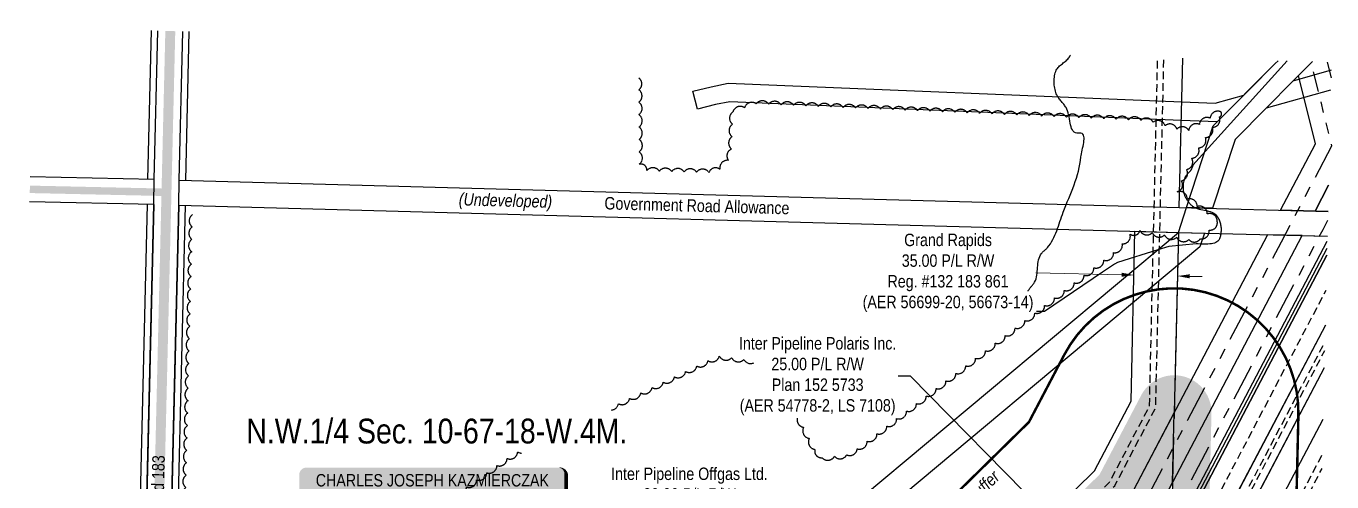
# Model space of a CAD drawing. Extents: x 391755 to 393729, y 6071881 to 6073877.
# Drawn here: x 392189 to 393240, y 6072614 to 6072981 of the extents above; entities that cross this region are included whole.
import ezdxf
from ezdxf.enums import TextEntityAlignment as Align

# ---------------------------------------------------------------- set-up
doc = ezdxf.new("R2010")
doc.units = 0
doc.header["$LTSCALE"] = 5
doc.header["$PDSIZE"] = 0.5
for name, pattern in [('0', [1, 1, 0]), ('foc-DRILLPATH', [14.75, 6, -1.75, 1.75, -1.75, 1.75, -1.75]), ('foc-QUARTERLINE', [33, 25, -3, 2, -3]), ('foc-TIELINE', [1.875, 1.25, -0.625]), ('UG_PIPE', [1.875, 1.25, -0.625])]:
    doc.linetypes.add(name, pattern=pattern)
doc.layers.get('Defpoints').update_dxf_attribs({"color": 9})
for name, color, linetype in [('AS-CABLE', 224, 'foc-CABLE'), ('AS-OWNER', 7, 'Continuous'), ('AS-PIPE-UG', 44, 'UG_PIPE'), ('AS-POWER', 104, 'foc-POWER'), ('AS-ROADS', 254, 'Continuous'), ('AS-TELUS', 224, 'foc-TEL'), ('C-RW', 13, 'Continuous'), ('C-SYMBOL', 7, 'Continuous'), ('F-RW', 190, 'Continuous'), ('L-QSEC', 8, 'foc-QUARTERLINE'), ('L-ROAD-T', 7, 'Continuous'), ('L-SEC', 7, 'Continuous'), ('L-TITLEDB', 4, 'Continuous'), ('P-BUFFER-H 30m', 51, 'Continuous'), ('P-BUFFER-YELLOW', 50, 'foc-TIELINE'), ('P-BUFFER-YELLOW-T', 50, 'Continuous'), ('P-PDRILLPATH', 12, 'foc-DRILLPATH'), ('P-PROPOSED', 10, 'Continuous'), ('P-PROPOSED-T', 10, 'Continuous'), ('T-BUSH', 110, '0'), ('WETLAND', 143, 'Continuous')]:
    doc.layers.add(name, color=color, linetype=linetype)
doc.layers.add('F-RW-T', color=190, linetype='Continuous', lineweight=9)
doc.layers.add('T-TEXT', color=48, linetype='Continuous', lineweight=18)
doc.layers.add('P-REPAIR-BROWN-H', color=7, linetype='Continuous', true_color=0xe7d5cf)
doc.styles.add('175L', font='ARIALN.TTF', dxfattribs={"height": 20})
doc.styles.add('80', font='ARIALN.TTF', dxfattribs={"height": 10})
doc.styles.add('80CG', font='ARIALN.TTF', dxfattribs={"height": 10})
doc.styles.add('80L', font='ARIALN.TTF', dxfattribs={"height": 10})
doc.styles.add('80LS', font='ARIALNI.TTF', dxfattribs={"height": 10})
doc.styles.add('foc-LtypeFont', font='ARIALN.TTF', dxfattribs={"height": 7.35})
doc.linetypes.add('foc-CABLE', pattern='A,2,-1,["C",foc-LtypeFont,S=0.2,R=0,X=-0.625,Y=-0.75],-1.24,8', length=12.24)
doc.linetypes.add('foc-POWER', pattern='A,6,-1,["P",foc-LtypeFont,S=0.2,R=0,X=-0.625,Y=-0.75],-1.24,4', length=12.24)
doc.linetypes.add('foc-POWER-NOLINE', pattern='A,0,-4,["P",foc-LtypeFont,S=0.2,R=0,X=-0.625,Y=-0.75],-8.24', length=12.24)
doc.linetypes.add('foc-TEL', pattern='A,2,-1,["T",foc-LtypeFont,S=0.2,R=0,X=-0.425,Y=-0.75],-1.24,8', length=12.24)
doc.linetypes.add('foc-TEL-NOLINE', pattern='A,0,-2,["T",foc-LtypeFont,S=0.2,R=0,X=-0.425,Y=-0.75],-10.24', length=12.24)
doc.dimstyles.new('Compass 5 000', dxfattribs={"dimscale": 5, "dimtxt": 9, "dimasz": 2, "dimexe": 0.2, "dimexo": 0.0625, "dimgap": 0.5, "dimtad": 0, "dimtih": 1, "dimtoh": 1, "dimzin": 0, "dimdsep": 46, "dimtxsty": '80CG', "dimcen": 0.1, "dimse1": 1, "dimse2": 1, "dimclrd": 256, "dimclrt": 256, "dimaunit": 1, "dimadec": 4, "dimazin": 0, "dimtfac": 0.06, "dimtofl": 0, "dimtmove": 0, "dimatfit": 1, "dimfxl": 0.2, "dimtolj": 1, "dimtzin": 0, "dimlwd": -1, "dimarcsym": 0})

# ---------------------------------------------------------------- blocks, each defined once
blk = doc.blocks.new('*D446')
at = {"layer": 'Defpoints', "color": 0, "transparency": 16777216}
for p in [(392959.7, 6072450.7), (392948.7, 6072439.9), (392977.2, 6072432.9)]:
    blk.add_point(p, dxfattribs=at)
at = {"layer": 'P-PROPOSED-T', "color": 240, "transparency": 16777216}
for p, q in [((392797.4, 6072593.8), (392787.4, 6072593.8)), ((392941.7, 6072447.1), (392797.4, 6072593.8)), ((392973.2, 6072415), (392980.3, 6072407.8))]:
    blk.add_line(p, q, dxfattribs=at)
for points in [[(392942.9, 6072448.2), (392940.5, 6072445.9), (392948.7, 6072439.9)], [(392974.4, 6072416.1), (392972.1, 6072413.8), (392966.2, 6072422.1)]]:
    blk.add_solid(points, dxfattribs=at)
at = {"layer": 'P-PROPOSED-T', "transparency": 16777216, "insert": (392722.9, 6072593.8), "char_height": 10, "attachment_point": 5, "style": '80CG'}
blk.add_mtext('\\A1;Inter Pipeline Offgas Ltd.\\P20.00 P/L R/W\\PPlan 132 3739\\P(AER 52321-3, LS 8002)', dxfattribs=at)
blk = doc.blocks.new('*D457')
at = {"layer": 'Defpoints', "color": 0, "transparency": 16777216}
for p in [(393080.8, 6072782.1), (393080.8, 6072780.4), (393115.8, 6072781.3)]:
    blk.add_point(p, dxfattribs=at)
at = {"layer": 'F-RW-T', "transparency": 16777216}
for p, q in [((393070.8, 6072780.6), (393001.7, 6072782.2)), ((393125.8, 6072779.3), (393135.8, 6072779.1))]:
    blk.add_line(p, q, dxfattribs=at)
for points in [[(393070.8, 6072782.3), (393070.8, 6072779), (393080.8, 6072780.4)], [(393125.8, 6072781), (393125.7, 6072777.7), (393115.8, 6072779.6)]]:
    blk.add_solid(points, dxfattribs=at)
at = {"layer": 'F-RW-T', "transparency": 16777216, "insert": (392931.1, 6072782.2), "char_height": 10, "attachment_point": 5, "style": '80CG'}
blk.add_mtext('\\A1;Grand Rapids\\P35.00 P/L R/W\\PReg. #132 183 861\\P(AER 56699-20, 56673-14)', dxfattribs=at)
blk = doc.blocks.new('*D458')
at = {"layer": 'Defpoints', "color": 0, "transparency": 16777216}
for p in [(393036.4, 6072561.2), (393013.1, 6072538.3), (393030.6, 6072520.5)]:
    blk.add_point(p, dxfattribs=at)
at = {"layer": 'P-PROPOSED-T', "color": 240, "transparency": 16777216}
for p, q in [((392900.9, 6072698.9), (392890.9, 6072698.9)), ((393029.3, 6072568.3), (392900.9, 6072698.9)), ((393060.9, 6072536.2), (393067.9, 6072529.1))]:
    blk.add_line(p, q, dxfattribs=at)
for points in [[(393030.5, 6072569.5), (393028.2, 6072567.1), (393036.4, 6072561.2)], [(393062.1, 6072537.4), (393059.7, 6072535), (393053.9, 6072543.3)]]:
    blk.add_solid(points, dxfattribs=at)
at = {"layer": 'P-PROPOSED-T', "transparency": 16777216, "insert": (392826.1, 6072698.9), "char_height": 10, "attachment_point": 5, "style": '80CG'}
blk.add_mtext('\\A1;Inter Pipeline Polaris Inc.\\P25.00 P/L R/W\\PPlan 152 5733\\P(AER 54778-2, LS 7108)', dxfattribs=at)
blk = doc.blocks.new('*U462')
h = blk.add_hatch(color=59)
edge = h.paths.add_edge_path()
edge.add_line((-101.5, -37), (101.5, -37))
edge.add_arc((101.5, -31), 6, 270, 360)
edge.add_line((107.5, -31), (107.5, 29.5))
edge.add_arc((101.5, 29.5), 6, 0, 90)
edge.add_line((101.5, 35.5), (-101.5, 35.5))
edge.add_arc((-101.5, 29.5), 6, 90, 180)
edge.add_line((-107.5, 29.5), (-107.5, -31))
edge.add_arc((-101.5, -31), 6, 180, 270)
at = {"color": 1, "flags": 128}
blk.add_lwpolyline([(-101.5, -37, 3, 3, 0), (101.5, -37, 3, 3, 0.414214), (107.5, -31, 3, 3, 0), (107.5, 29.5, 3, 0, 0.414214), (101.5, 35.5, 0, 0, 0), (-101.5, 35.5, 0, 0, 0.414214), (-107.5, 29.5, 0, 0, 0), (-107.5, -31, 0, 3, 0.414214)], format="xyseb", close=True, dxfattribs=at)
blk.add_lwpolyline([(-45.2, -18.4, 0, 7.5, 0), (0, 0, 0, 0, 0)], format="xyseb", dxfattribs=at)
at = {"color": 1, "style": '80'}
blk.add_attdef('ENTER_TEXT_001', (-36, -5), '', height=10, dxfattribs=at)

msp = doc.modelspace()

# ---------------------------------------------------------------- hatches: boundary and pattern name
at = {"layer": 'P-BUFFER-H 30m'}
h = msp.add_hatch(color=256, dxfattribs=at)
h.dxf.hatch_style = 1
h.paths.add_polyline_path([(392910.337, 6072325.069), (392939.42, 6072295.644), (392803.043, 6072035.9, 0.55704554), (392828.964, 6071991.961), (392851.303, 6071991.484, 0.28448395), (392878.505, 6072007.531), (392880.164, 6072010.692, 0.31607378), (392907.954, 6071990.275), (392941.463, 6071989.561), (392980.556, 6071988.726, 0.28448389), (393007.757, 6072004.774), (393130.024, 6072237.642, 0.1155471), (393133.454, 6072250.888), (393135.293, 6072329.681), (393136.869, 6072397.218, 0.79284216), (393080.316, 6072411.864), (393029.12, 6072314.357, 0.11415153), (393022.027, 6072325.869), (392967.381, 6072381.159), (393131.792, 6072542.82, 0.19504254), (393140.75, 6072563.512), (393141.899, 6072612.705), (393143.212, 6072668.986, 0.79284237), (393086.659, 6072683.632), (393053.096, 6072619.708), (392851.085, 6072421.077, 0.09502928), (392844.663, 6072411.777), (392819.747, 6072355.202), (392509.084, 6072049.736, 0.66352394), (392529.478, 6071998.351), (392564.378, 6071997.606, 0.20226703), (392586.051, 6072006.208)])
h.paths.add_polyline_path([(392565.018, 6072027.599), (392530.118, 6072028.344), (392844.883, 6072337.844), (392872.119, 6072399.685), (393077.476, 6072601.607), (393113.22, 6072669.686), (393111.907, 6072613.405), (393110.759, 6072564.212), (392924.9, 6072381.462), (393000.69, 6072304.78), (392851.943, 6072021.477), (392829.604, 6072021.954), (392976.182, 6072301.126), (392910.639, 6072367.44)], flags=16)
h.paths.add_polyline_path([(393106.877, 6072397.918), (393105.301, 6072330.381), (393103.462, 6072251.587), (392981.196, 6072018.72), (392942.103, 6072019.554), (392908.594, 6072020.269)], flags=16)
at = {"layer": 'P-REPAIR-BROWN-H'}
h = msp.add_hatch(color=256, dxfattribs=at)
h.dxf.hatch_style = 1
h.paths.add_polyline_path([(392530.118, 6072028.344), (392565.018, 6072027.599), (392910.639, 6072367.44), (392893.066, 6072385.221), (393097.792, 6072586.523), (393111.907, 6072613.405), (393113.22, 6072669.686), (393077.476, 6072601.607), (392872.119, 6072399.685), (392844.883, 6072337.844)])

# ---------------------------------------------------------------- linework, layer by layer
at = {"layer": 'AS-CABLE', "flags": 128}
msp.add_lwpolyline([(392792.432, 6071902.754), (393104.411, 6072496.949), (393071.832, 6072529.443), (393116.077, 6072572.947), (393236.347, 6072802.013)], dxfattribs=at)
at = {"layer": 'AS-PIPE-UG', "flags": 128}
for points in [[(392382.773, 6071911.513), (392828.126, 6072349.416), (392855.361, 6072411.257), (393061.222, 6072613.675), (393093.335, 6072674.836), (393099.888, 6072955.623)], [(392389.753, 6071911.364), (392832.315, 6072346.523), (392859.551, 6072408.364), (393065.286, 6072610.658), (393098.306, 6072673.549), (393104.887, 6072955.489)], [(392459.55, 6071909.871), (393132.073, 6072571.145), (393235.56, 6072768.247)], [(392486.275, 6071909.3), (393146.405, 6072558.388), (393234.583, 6072726.332)], [(392803.735, 6071902.513), (393135.987, 6072535.319), (393149.061, 6072556.993), (393234.426, 6072719.579)], [(392826.474, 6071902.026), (392883.546, 6072010.724), (393164.132, 6072545.126), (393207.057, 6072587.333), (393232.472, 6072635.736)], [(392832.058, 6071901.907), (392887.973, 6072008.4), (393168.195, 6072542.109), (393211.12, 6072584.316), (393232.21, 6072624.481)]]:
    msp.add_lwpolyline(points, dxfattribs=at)
at = {"layer": 'AS-POWER', "linetype": 'foc-POWER-NOLINE', "flags": 128}
msp.add_lwpolyline([(392289.243, 6071899.788), (392292.458, 6072033.419), (392311.614, 6072836.627), (392312.069, 6072856.742), (392314.93, 6072976.637)], dxfattribs=at)
at = {"layer": 'AS-ROADS', "flags": 128}
for points, const_width in [([(392279.512, 6071913.721), (392301.558, 6072836.94), (392302.013, 6072857.055), (392304.874, 6072976.907)], 8), ([(392191.771, 6072849.437), (392301.786, 6072847.01)], 6)]:
    msp.add_lwpolyline(points, dxfattribs=dict(at, const_width=const_width))
at = {"layer": 'AS-TELUS', "linetype": 'foc-TEL-NOLINE', "flags": 128}
for points in [[(392268.944, 6071892.605), (392272.344, 6072033.899), (392291.501, 6072837.174), (392291.956, 6072857.289), (392294.817, 6072977.176)], [(392502.502, 6072300.999), (392812.205, 6072560.126), (393116.606, 6072814.751), (393123.146, 6072834.706), (393144.643, 6072900.454), (393194.555, 6072950.733)]]:
    msp.add_lwpolyline(points, dxfattribs=at)
at = {"layer": 'C-RW'}
for points in [[(393236.359, 6072951.969), (393239.542, 6072939.11)], [(393237.527, 6072852.662), (393226.667, 6072831.977), (393198.816, 6072832.711), (393226.888, 6072886.177), (393213.304, 6072941.062)], [(393237.039, 6072831.704), (393226.667, 6072831.977), (393237.527, 6072852.662)], [(392445.59, 6071910.17), (392910.639, 6072367.44), (392893.066, 6072385.221), (393097.792, 6072586.523), (393216.243, 6072812.125), (393188.392, 6072812.859), (393077.476, 6072601.607), (392872.119, 6072399.685), (392844.883, 6072337.844), (392410.692, 6071910.916)], [(392767.301, 6071903.292), (392976.182, 6072301.126), (392893.066, 6072385.221), (393097.792, 6072586.523), (393216.243, 6072812.125), (393236.57, 6072811.589)], [(393236.216, 6072796.385), (393118.109, 6072571.439), (392924.9, 6072381.462), (393000.69, 6072304.78), (392789.639, 6071902.814)]]:
    msp.add_lwpolyline(points, dxfattribs=at)
at = {"layer": 'F-RW', "flags": 128}
for points in [[(393239.689, 6072945.447), (393208.834, 6072936.559), (393187.407, 6072914.973), (393239.319, 6072929.539)], [(392882.357, 6072458.837), (393049.033, 6072622.725), (393078.421, 6072678.698), (393081.619, 6072815.702), (393116.606, 6072814.751), (393113.22, 6072669.686), (393077.476, 6072601.607), (392872.119, 6072399.685), (392844.883, 6072337.844), (392410.692, 6071910.916)], [(392812.244, 6071902.331), (392872.267, 6072016.647), (392902.457, 6072074.147), (393153.779, 6072552.813), (393196.704, 6072595.02), (393233.141, 6072664.413)]]:
    msp.add_lwpolyline(points, dxfattribs=at)
msp.add_lwpolyline([(393169.224, 6072925.291), (393147.899, 6072903.809), (393118.894, 6072905.002), (392755.367, 6072919.948), (392743.945, 6072917.893), (392729.387, 6072914.04), (392725.623, 6072928.502), (392740.25, 6072931.879), (392754.064, 6072935.069), (393119.252, 6072919.869), (393146.307, 6072918.742)], close=True, dxfattribs=at)
at = {"layer": 'F-RW'}
for points in [[(392789.639, 6071902.814), (393101.341, 6072496.48), (393068.28, 6072529.455), (393114.045, 6072574.456), (393236.478, 6072807.64)], [(392445.59, 6071910.17), (393118.109, 6072571.439), (393236.216, 6072796.385)], [(393236.216, 6072796.385), (393118.109, 6072571.439), (393075.385, 6072529.43), (393107.481, 6072497.419), (392795.224, 6071902.695)], [(393234.904, 6072740.108), (393146.036, 6072570.851), (392473.509, 6071909.573)], [(393234.904, 6072740.108), (393146.036, 6072570.851), (392473.509, 6071909.573)], [(393234.904, 6072740.108), (392795.224, 6071902.695)], [(392499.041, 6071909.027), (393153.779, 6072552.813), (393234.105, 6072705.802)], [(392812.246, 6071902.331), (393234.105, 6072705.802)]]:
    msp.add_lwpolyline(points, dxfattribs=at)
at = {"layer": 'L-QSEC'}
for p, q in [((393117.202, 6072834.925), (393120.122, 6072955.081)), ((393116.606, 6072814.751), (393097.969, 6072016.228))]:
    msp.add_line(p, q, dxfattribs=at)
at = {"layer": 'L-SEC'}
for p, q in [((392291.956, 6072857.289), (392294.817, 6072977.176)), ((392312.069, 6072856.742), (392314.93, 6072976.637)), ((392291.956, 6072857.289), (392192.01, 6072859.494)), ((392312.069, 6072856.742), (393117.153, 6072834.864)), ((392291.501, 6072837.174), (392191.532, 6072839.38)), ((392291.501, 6072837.174), (392272.344, 6072033.899)), ((392311.614, 6072836.627), (392292.458, 6072033.419)), ((392311.614, 6072836.627), (393116.606, 6072814.751)), ((393117.136, 6072834.864), (393237.039, 6072831.704)), ((393116.606, 6072814.751), (393236.57, 6072811.589))]:
    msp.add_line(p, q, dxfattribs=at)
at = {"layer": 'L-TITLEDB'}
for p, q in [((392286.777, 6072857.412), (392289.639, 6072977.315)), ((392317.247, 6072856.619), (392320.108, 6072976.499)), ((392286.322, 6072837.298), (392267.165, 6072034.023)), ((392316.792, 6072836.504), (392297.637, 6072033.296))]:
    msp.add_line(p, q, dxfattribs=at)
at = {"layer": 'L-TITLEDB', "flags": 128}
for points in [[(393224.448, 6072952.288), (393208.834, 6072936.559), (393187.407, 6072914.973), (393162.284, 6072889.666), (393144.133, 6072834.152), (393123.146, 6072834.706), (393144.643, 6072900.454), (393173.128, 6072929.148), (393194.555, 6072950.733), (393196.832, 6072953.027)], [(392812.205, 6072560.126), (393116.528, 6072814.753), (393137.563, 6072814.199), (393133.877, 6072803.035), (392829.748, 6072548.571), (392461.393, 6072240.369), (392302.518, 6072237.974), (392302.998, 6072258.103), (392453.955, 6072260.379), (392812.205, 6072560.126)]]:
    msp.add_lwpolyline(points, dxfattribs=at)
at = {"layer": 'P-BUFFER-YELLOW', "ltscale": 2, "const_width": 1.999, "flags": 128}
msp.add_lwpolyline([(393204.079, 6072276.834), (393205.274, 6072328.047), (393206.85, 6072395.584, 0.24458722), (393166.165, 6072478.447), (393180.87, 6072492.907, 0.19504254), (393210.731, 6072561.878), (393211.88, 6072611.072), (393213.193, 6072667.353, 0.79284237), (393024.682, 6072716.173), (392996.21, 6072661.944), (392802.007, 6072470.99, 0.09502928), (392780.601, 6072439.991), (392761.096, 6072395.702), (392460.006, 6072099.649, 0.66352394), (392527.984, 6071928.367), (392562.885, 6071927.622, 0.20226703), (392635.13, 6071956.295), (392720.443, 6072040.181)], format="xyb", dxfattribs=at)
at = {"layer": 'P-PDRILLPATH', "flags": 128}
for points in [[(392428.141, 6071910.543), (392538.882, 6072019.431), (392855.357, 6072330.612), (392882.592, 6072392.453), (393087.634, 6072594.065), (393124.288, 6072663.875), (393199.46, 6072807.048), (393209.883, 6072826.9), (393240.163, 6072884.571), (393225.438, 6072944.065)], [(392778.47, 6071903.053), (392843.089, 6072026.126), (392988.436, 6072302.953), (392908.983, 6072383.342), (393101.995, 6072573.125), (393107.951, 6072578.981), (393233.027, 6072817.201), (393236.871, 6072824.523)]]:
    msp.add_lwpolyline(points, dxfattribs=at)
at = {"layer": 'P-PROPOSED', "flags": 128}
msp.add_lwpolyline([(392530.118, 6072028.344), (392565.018, 6072027.599), (392910.639, 6072367.44), (392893.066, 6072385.221), (393097.792, 6072586.523), (393111.907, 6072613.405), (393113.22, 6072669.686), (393077.476, 6072601.607), (392872.119, 6072399.685), (392844.883, 6072337.844)], close=True, dxfattribs=at)
at = {"layer": 'T-BUSH', "flags": 128}
for points in [[(392809.701, 6072664.984, 0.43249569), (392814.832, 6072657.718, 0.52056705), (392819.374, 6072648.809, 0.52056705), (392823.915, 6072639.9, 0.52056705), (392829.653, 6072633.227, 0.52056705), (392839.584, 6072634.394, 0.52056705), (392849.516, 6072635.562, 0.52056705), (392857.955, 6072640.411, 0.52056705), (392865.896, 6072646.489, 0.52056705), (392873.837, 6072652.567, 0.52056705), (392881.778, 6072658.645, 0.52056705), (392889.719, 6072664.723, 0.52056705), (392897.66, 6072670.801, 0.52056705), (392905.601, 6072676.879, 0.52056705), (392913.542, 6072682.956, 0.52056705), (392921.483, 6072689.034, 0.52056705), (392929.424, 6072695.112, 0.52056705), (392937.365, 6072701.19, 0.52056705), (392945.306, 6072707.268, 0.52056705), (392953.247, 6072713.346, 0.52056705), (392961.188, 6072719.424, 0.52056705), (392969.129, 6072725.502, 0.52056705), (392977.069, 6072731.58, 0.52056705), (392985.01, 6072737.658, 0.52056705), (392992.951, 6072743.736, 0.52056705), (393000.892, 6072749.814, 0.52056705), (393008.833, 6072755.892, 0.52056705), (393016.774, 6072761.969, 0.52056705), (393024.715, 6072768.047, 0.52056705), (393032.656, 6072774.125, 0.52056705), (393040.597, 6072780.203, 0.52056705), (393048.538, 6072786.281, 0.52056705), (393056.479, 6072792.359, 0.52056705), (393064.42, 6072798.437, 0.52056705), (393071.364, 6072805.538, 0.52056705), (393077.638, 6072813.324, 0.52056705), (393085.711, 6072816.264, 0.52056705), (393095.546, 6072814.453, 0.52056705), (393105.381, 6072812.642, 0.52056705), (393115.215, 6072810.832, 0.52056705), (393125.05, 6072809.021, 0.52056705), (393134.148, 6072809.581, 0.52056705), (393141.221, 6072816.65, 0.52056705), (393147.828, 6072823.684, 0.52056705), (393139.786, 6072829.629, 0.52056705), (393131.745, 6072835.574, 0.52056705), (393123.704, 6072841.519, 0.52056705), (393115.663, 6072847.463, 0.52056705), (393118.963, 6072856.326, 0.52056705), (393123.137, 6072865.413, 0.52056705), (393127.31, 6072874.501, 0.52056705), (393132.778, 6072882.858, 0.52056705), (393138.396, 6072891.131, 0.52056705), (393144.013, 6072899.405, 0.52056705), (393149.63, 6072907.678, 0.52056705), (393150.807, 6072911.809, 0.52056705), (393142.163, 6072906.781, 0.52056705), (393133.519, 6072901.752, 0.52056705), (393124.876, 6072896.724, 0.52056705), (393115.446, 6072897.982, 0.52056705), (393105.83, 6072900.728, 0.52056705), (393096.215, 6072903.473, 0.52056705), (393086.404, 6072905.018, 0.52056705), (393076.414, 6072905.45, 0.52056705), (393066.423, 6072905.882, 0.52056705), (393056.432, 6072906.314, 0.52056705), (393046.442, 6072906.746, 0.52056705), (393036.451, 6072907.177, 0.52056705), (393026.46, 6072907.609, 0.52056705), (393016.47, 6072908.041, 0.52056705), (393006.479, 6072908.473, 0.52056705), (392996.488, 6072908.905, 0.52056705), (392986.498, 6072909.337, 0.52056705), (392976.507, 6072909.768, 0.52056705), (392966.516, 6072910.2, 0.52056705), (392956.526, 6072910.632, 0.52056705), (392946.535, 6072911.064, 0.52056705), (392936.544, 6072911.496, 0.52056705), (392926.554, 6072911.928, 0.52056705), (392916.563, 6072912.36, 0.52056705), (392906.572, 6072912.791, 0.52056705), (392896.582, 6072913.223, 0.52056705), (392886.591, 6072913.655, 0.52056705), (392876.6, 6072914.087, 0.52056705), (392866.61, 6072914.519, 0.52056705), (392856.619, 6072914.951, 0.52056705), (392846.628, 6072915.382, 0.52056705), (392836.638, 6072915.814, 0.52056705), (392826.647, 6072916.246, 0.52056705), (392816.656, 6072916.678, 0.52056705), (392806.666, 6072917.11, 0.52056705), (392796.675, 6072917.542, 0.52056705), (392786.684, 6072917.973, 0.52056705), (392776.707, 6072918.308, 0.52056705), (392767.218, 6072915.153, 0.52056705), (392757.93, 6072911.847, 0.52056705), (392757.565, 6072901.853, 0.52056705), (392757.199, 6072891.86, 0.52056705), (392756.833, 6072881.867, 0.52056705), (392754.388, 6072872.756, 0.52056705), (392747.45, 6072865.555, 0.52056705), (392738.606, 6072862.994, 0.52056705), (392728.609, 6072863.242, 0.52056705), (392718.612, 6072863.49, 0.52056705), (392708.615, 6072863.737, 0.52056705), (392698.619, 6072863.985, 0.52056705), (392688.662, 6072864.546, 0.52056705), (392682.451, 6072869.644, 0.52056705), (392682.389, 6072879.644, 0.52056705), (392682.328, 6072889.644, 0.52056705), (392682.266, 6072899.644, 0.52056705), (392682.204, 6072909.643, 0.52056705), (392682.142, 6072919.643, 0.52056705), (392682.08, 6072929.643, 0.52056705), (392682.022, 6072939.165)], [(392322.807, 6072829.136, 0.52056705), (392322.563, 6072819.139, 0.52056705), (392322.318, 6072809.142, 0.52056705), (392322.074, 6072799.145, 0.52056705), (392321.829, 6072789.148, 0.52056705), (392321.585, 6072779.151, 0.52056705), (392321.34, 6072769.154, 0.52056705), (392321.096, 6072759.157, 0.52056705), (392320.852, 6072749.16, 0.52056705), (392320.607, 6072739.163, 0.52056705), (392320.363, 6072729.166, 0.52056705), (392320.118, 6072719.169, 0.52056705), (392319.874, 6072709.172, 0.52056705), (392319.629, 6072699.175, 0.52056705), (392319.385, 6072689.178, 0.52056705), (392319.14, 6072679.181, 0.52056705), (392318.896, 6072669.184, 0.52056705), (392318.652, 6072659.187, 0.52056705), (392318.407, 6072649.19, 0.52056705), (392318.163, 6072639.193, 0.52056705), (392317.918, 6072629.196, 0.52056705), (392317.674, 6072619.199, 0.52056705), (392317.429, 6072609.202, 0.52056705), (392317.185, 6072599.205, 0.52056705), (392316.94, 6072589.208, 0.52056705), (392316.696, 6072579.211, 0.52056705), (392316.451, 6072569.214, 0.52056705), (392316.207, 6072559.217, 0.52056705), (392315.963, 6072549.22, 0.52056705), (392315.718, 6072539.223, 0.52056705), (392315.474, 6072529.226, 0.52056705), (392315.229, 6072519.229, 0.52056705), (392314.985, 6072509.232, 0.52056705), (392314.74, 6072499.235, 0.52056705), (392314.496, 6072489.238, 0.52056705), (392314.251, 6072479.241, 0.52056705), (392314.007, 6072469.244, 0.52056705), (392313.762, 6072459.247, 0.52056705), (392313.518, 6072449.25, 0.52056705), (392313.274, 6072439.253, 0.52056705), (392313.029, 6072429.256, 0.52056705), (392312.785, 6072419.259, 0.52056705), (392312.54, 6072409.262, 0.52056705), (392312.296, 6072399.265, 0.52056705), (392312.051, 6072389.268, 0.52056705), (392313.36, 6072381.741, 0.52056705), (392322.264, 6072386.294, 0.52056705), (392331.167, 6072390.847, 0.52056705), (392340.071, 6072395.399, 0.52056705), (392348.974, 6072399.952, 0.52056705), (392355.329, 6072407.44, 0.52056705), (392361.085, 6072415.617, 0.52056705), (392366.842, 6072423.794, 0.43568262), (392372.946, 6072430.326, 0.43568262)], [(392660.214, 6072671.662, 0.34226507), (392665.697, 6072676.751, 0.52056705), (392674.711, 6072681.081, 0.52056705), (392683.725, 6072685.41, 0.52056705), (392692.739, 6072689.74, 0.52056705), (392701.754, 6072694.069, 0.52056705), (392710.768, 6072698.399, 0.52056705), (392719.782, 6072702.728, 0.52056705), (392728.796, 6072707.058, 0.52056705), (392737.81, 6072711.388, 0.52056705), (392746.922, 6072715.101, 0.52056705), (392756.831, 6072713.758, 0.52056705), (392766.74, 6072712.415, 0.40837481), (392774.854, 6072709.733, 0.40837481)], [(392395.624, 6072464.679, 0.52056705), (392401.38, 6072472.856, 0.52056705), (392407.137, 6072481.033, 0.52056705), (392412.893, 6072489.21, 0.52056705), (392418.649, 6072497.387, 0.52056705), (392424.406, 6072505.564, 0.52056705), (392430.162, 6072513.742, 0.52056705), (392435.918, 6072521.919, 0.52056705), (392441.675, 6072530.096, 0.52056705), (392447.431, 6072538.273, 0.52056705), (392453.484, 6072546.154, 0.52056705), (392461.652, 6072551.923, 0.52056705), (392469.82, 6072557.692, 0.52056705), (392477.988, 6072563.461, 0.52056705), (392486.156, 6072569.23, 0.52056705), (392494.324, 6072574.999, 0.52056705), (392502.493, 6072580.768, 0.52056705), (392510.661, 6072586.537, 0.52056705), (392518.829, 6072592.306, 0.52056705), (392526.997, 6072598.075, 0.52056705), (392535.165, 6072603.844, 0.52056705), (392543.333, 6072609.613, 0.52056705), (392551.501, 6072615.382, 0.52056705), (392559.669, 6072621.151, 0.52056705), (392567.838, 6072626.92, 0.52056705), (392576.006, 6072632.689, 0.52056705), (392584.57, 6072637.785, 0.13730339), (392587.766, 6072637.005, 0.13730339)]]:
    msp.add_lwpolyline(points, format="xyb", dxfattribs=at)
at = {"layer": 'WETLAND'}
for points in [[(392995.506, 6072767.426), (392995.721, 6072767.861), (392996.015, 6072768.371), (392996.339, 6072768.872), (392996.689, 6072769.365), (392997.059, 6072769.852), (392997.445, 6072770.333), (392997.841, 6072770.811), (392998.242, 6072771.289), (392998.645, 6072771.766), (392999.043, 6072772.246), (392999.432, 6072772.73), (392999.808, 6072773.219), (393000.164, 6072773.716), (393000.496, 6072774.222), (393000.8, 6072774.739), (393001.428, 6072776.055), (393001.921, 6072777.438), (393002.298, 6072778.877), (393002.582, 6072780.362), (393002.793, 6072781.881), (393002.952, 6072783.424), (393003.081, 6072784.98), (393003.201, 6072786.538), (393003.333, 6072788.087), (393003.497, 6072789.616), (393003.716, 6072791.114), (393004.009, 6072792.57), (393004.399, 6072793.973), (393004.906, 6072795.313), (393005.552, 6072796.578), (393006.356, 6072797.758), (393006.617, 6072798.077), (393006.889, 6072798.388), (393007.172, 6072798.693), (393007.465, 6072798.993), (393007.765, 6072799.288), (393008.071, 6072799.58), (393008.381, 6072799.87), (393008.695, 6072800.158), (393009.009, 6072800.445), (393009.324, 6072800.733), (393009.636, 6072801.022), (393009.946, 6072801.314), (393010.25, 6072801.608), (393010.548, 6072801.907), (393010.838, 6072802.211), (393011.119, 6072802.521), (393012.343, 6072804.013), (393013.465, 6072805.577), (393014.495, 6072807.206), (393015.442, 6072808.894), (393016.316, 6072810.633), (393017.126, 6072812.415), (393017.882, 6072814.234), (393018.594, 6072816.083), (393019.27, 6072817.955), (393019.921, 6072819.842), (393020.556, 6072821.738), (393021.184, 6072823.635), (393021.814, 6072825.527), (393022.458, 6072827.405), (393023.123, 6072829.264), (393023.819, 6072831.096), (393024.903, 6072833.809), (393026.012, 6072836.528), (393027.134, 6072839.252), (393028.26, 6072841.983), (393029.379, 6072844.722), (393030.479, 6072847.468), (393031.55, 6072850.223), (393032.581, 6072852.988), (393033.562, 6072855.764), (393034.481, 6072858.55), (393035.329, 6072861.348), (393036.093, 6072864.159), (393036.764, 6072866.984), (393037.33, 6072869.823), (393037.781, 6072872.676), (393038.107, 6072875.546), (393038.259, 6072876.782), (393038.492, 6072878.125), (393038.782, 6072879.551), (393039.11, 6072881.036), (393039.452, 6072882.556), (393039.789, 6072884.086), (393040.099, 6072885.602), (393040.359, 6072887.079), (393040.549, 6072888.493), (393040.647, 6072889.821), (393040.632, 6072891.037), (393040.482, 6072892.117), (393040.176, 6072893.038), (393039.692, 6072893.774), (393039.01, 6072894.301), (393038.107, 6072894.596), (393037.932, 6072894.619), (393037.75, 6072894.634), (393037.561, 6072894.642), (393037.365, 6072894.643), (393037.165, 6072894.638), (393036.961, 6072894.63), (393036.755, 6072894.62), (393036.546, 6072894.607), (393036.336, 6072894.594), (393036.127, 6072894.583), (393035.919, 6072894.573), (393035.713, 6072894.566), (393035.51, 6072894.564), (393035.312, 6072894.567), (393035.119, 6072894.578), (393034.932, 6072894.596), (393033.738, 6072894.898), (393032.73, 6072895.466), (393031.888, 6072896.271), (393031.189, 6072897.283), (393030.613, 6072898.475), (393030.137, 6072899.818), (393029.741, 6072901.283), (393029.402, 6072902.842), (393029.1, 6072904.465), (393028.813, 6072906.124), (393028.519, 6072907.791), (393028.197, 6072909.437), (393027.826, 6072911.032), (393027.383, 6072912.549), (393026.849, 6072913.959), (393026.201, 6072915.233), (393025.747, 6072915.954), (393025.258, 6072916.661), (393024.74, 6072917.355), (393024.2, 6072918.04), (393023.644, 6072918.717), (393023.078, 6072919.388), (393022.508, 6072920.057), (393021.941, 6072920.726), (393021.384, 6072921.397), (393020.841, 6072922.072), (393020.321, 6072922.754), (393019.828, 6072923.444), (393019.369, 6072924.147), (393018.952, 6072924.863), (393018.581, 6072925.595), (393018.263, 6072926.346), (393017.881, 6072927.435), (393017.542, 6072928.572), (393017.247, 6072929.752), (393016.999, 6072930.966), (393016.798, 6072932.206), (393016.648, 6072933.464), (393016.549, 6072934.734), (393016.504, 6072936.007), (393016.513, 6072937.276), (393016.579, 6072938.533), (393016.704, 6072939.771), (393016.888, 6072940.981), (393017.135, 6072942.156), (393017.445, 6072943.289), (393017.821, 6072944.371), (393018.263, 6072945.396), (393018.67, 6072946.137), (393019.154, 6072946.843), (393019.704, 6072947.519), (393020.313, 6072948.168), (393020.969, 6072948.797), (393021.663, 6072949.409), (393022.386, 6072950.01), (393023.128, 6072950.605), (393023.879, 6072951.198), (393024.63, 6072951.795), (393025.37, 6072952.399), (393026.091, 6072953.017), (393026.782, 6072953.653), (393027.434, 6072954.311), (393028.037, 6072954.996), (393028.582, 6072955.715), (393028.735, 6072955.939), (393028.883, 6072956.166), (393029.027, 6072956.396), (393029.167, 6072956.629), (393029.303, 6072956.864), (393029.435, 6072957.102), (393029.564, 6072957.343), (393029.647, 6072957.503)], [(393204.119, 6072952.832), (393128.29, 6072868.989), (393128.203, 6072868.686), (393128.111, 6072868.386), (393128.014, 6072868.088), (393127.912, 6072867.792), (393127.804, 6072867.498), (393127.69, 6072867.207), (393127.571, 6072866.918), (393127.445, 6072866.631), (393127.314, 6072866.347), (393127.176, 6072866.066), (393127.032, 6072865.787), (393126.882, 6072865.511), (393126.725, 6072865.237), (393126.561, 6072864.967), (393126.39, 6072864.699), (393126.213, 6072864.434), (393125.99, 6072864.125), (393125.753, 6072863.822), (393125.505, 6072863.523), (393125.246, 6072863.229), (393124.98, 6072862.939), (393124.71, 6072862.65), (393124.436, 6072862.362), (393124.163, 6072862.075), (393123.891, 6072861.787), (393123.624, 6072861.497), (393123.364, 6072861.205), (393123.112, 6072860.909), (393122.872, 6072860.609), (393122.646, 6072860.303), (393122.436, 6072859.991), (393122.244, 6072859.671), (393121.828, 6072858.858), (393121.464, 6072857.999), (393121.152, 6072857.101), (393120.891, 6072856.17), (393120.68, 6072855.212), (393120.519, 6072854.232), (393120.406, 6072853.237), (393120.341, 6072852.232), (393120.323, 6072851.225), (393120.351, 6072850.22), (393120.425, 6072849.224), (393120.544, 6072848.244), (393120.706, 6072847.284), (393120.912, 6072846.351), (393121.16, 6072845.451), (393121.45, 6072844.59), (393121.663, 6072844.052), (393121.904, 6072843.515), (393122.169, 6072842.981), (393122.458, 6072842.451), (393122.768, 6072841.925), (393123.097, 6072841.403), (393123.443, 6072840.888), (393123.805, 6072840.379), (393124.18, 6072839.878), (393124.566, 6072839.385), (393124.961, 6072838.902), (393125.363, 6072838.428), (393125.771, 6072837.966), (393126.182, 6072837.515), (393126.595, 6072837.077), (393127.006, 6072836.652), (393128.029, 6072835.771), (393129.183, 6072835.043), (393130.448, 6072834.444), (393131.803, 6072833.953), (393133.229, 6072833.545), (393134.703, 6072833.197), (393136.206, 6072832.886), (393137.718, 6072832.589), (393139.217, 6072832.283), (393140.684, 6072831.943), (393142.097, 6072831.548), (393143.436, 6072831.074), (393144.681, 6072830.497), (393145.811, 6072829.795), (393146.805, 6072828.944), (393147.644, 6072827.921), (393147.822, 6072827.652), (393147.997, 6072827.377), (393148.17, 6072827.097), (393148.34, 6072826.811), (393148.507, 6072826.52), (393148.67, 6072826.225), (393148.828, 6072825.927), (393148.983, 6072825.625), (393149.133, 6072825.321), (393149.278, 6072825.014), (393149.417, 6072824.706), (393149.551, 6072824.397), (393149.68, 6072824.087), (393149.801, 6072823.777), (393149.917, 6072823.467), (393150.025, 6072823.159), (393150.256, 6072822.407), (393150.451, 6072821.625), (393150.609, 6072820.817), (393150.734, 6072819.99), (393150.825, 6072819.148), (393150.885, 6072818.298), (393150.915, 6072817.443), (393150.915, 6072816.59), (393150.887, 6072815.743), (393150.833, 6072814.909), (393150.754, 6072814.093), (393150.651, 6072813.299), (393150.525, 6072812.533), (393150.378, 6072811.801), (393150.211, 6072811.108), (393150.025, 6072810.458), (393149.61, 6072809.437), (393149.05, 6072808.55), (393148.355, 6072807.79), (393147.533, 6072807.148), (393146.592, 6072806.615), (393145.541, 6072806.183), (393144.388, 6072805.844), (393143.141, 6072805.588), (393141.809, 6072805.407), (393140.401, 6072805.293), (393138.925, 6072805.237), (393137.39, 6072805.229), (393135.803, 6072805.263), (393134.174, 6072805.329), (393132.51, 6072805.418), (393130.821, 6072805.522), (393108.75, 6072803.315), (393099.99, 6072800.619), (393067.475, 6072790.614), (393065.145, 6072789.04), (393055.59, 6072782.584), (393008.738, 6072750.927), (393008.196, 6072750.914), (393007.65, 6072750.904), (393007.099, 6072750.897), (393006.545, 6072750.894), (393005.989, 6072750.897), (393005.432, 6072750.907), (393004.874, 6072750.926), (393004.317, 6072750.956), (393003.762, 6072750.997), (393003.21, 6072751.05), (393002.661, 6072751.118), (393002.416, 6072751.156)]]:
    msp.add_lwpolyline(points, dxfattribs=at)

# ---------------------------------------------------------------- block references
at = {"layer": 'AS-OWNER'}
ref = msp.add_blockref('*U462', (392516.149, 6072589.836), dxfattribs=at)
ref.add_attrib('ENTER_TEXT_001', 'CHARLES JOSEPH KAZMIERCZAK', (392422.006, 6072610.095), dxfattribs={"layer": '0', "color": 1, "height": 10, "style": '80'})
ref.add_attrib('ENTER_TEXT_002', 'THEODORE STANLEY KAZMIERCZAK', (392413.544, 6072593.251), dxfattribs={"layer": '0', "color": 1, "height": 10, "style": '80'})
ref.add_attrib('ENTER_TEXT_003', '(As Joint Tenants)', (392469.669, 6072576.414), dxfattribs={"layer": '0', "color": 1, "height": 10, "style": '80'})
ref.add_attrib('ENTER_TEXT_004', 'C. of T. 192 117 829', (392463.905, 6072559.57), dxfattribs={"layer": '0', "color": 1, "height": 10, "style": '80'})

# ---------------------------------------------------------------- texts
at = {"layer": 'C-SYMBOL', "color": 3, "style": '175L'}
msp.add_text('N.W.1/4 Sec. 10-67-18-W.4M.', height=20, dxfattribs=at).set_placement((392519.502, 6072638.712), align=Align.BOTTOM_CENTER)
at = {"layer": 'L-ROAD-T', "style": '80L'}
for s, height, rotation, p in [('Government Road Allowance', 10, 358.443317, (392728.894, 6072836.321)), ('Rge. Road 183', 10.00351, 88.626344, (392294.528, 6072596.708))]:
    msp.add_text(s, height=height, rotation=rotation, dxfattribs=at).set_placement(p, align=Align.MIDDLE_CENTER)
at = {"layer": 'P-BUFFER-YELLOW-T', "insert": (392892.788, 6072551.436), "char_height": 9.99695, "attachment_point": 1, "rotation": 44.51677, "style": '80L'}
msp.add_mtext_dynamic_manual_height_columns('\\pi0.91478;{\\fArial Narrow|b0|i1|c0|p34;100m Wildlife Buffer}', width=103.60614, gutter_width=100, heights=[0], dxfattribs=at)
at = {"layer": 'T-TEXT', "style": '80LS'}
msp.add_text('(Undeveloped)', height=10, rotation=358.443317, dxfattribs=at).set_placement((392574.763, 6072840.51), align=Align.MIDDLE_CENTER)

# ---------------------------------------------------------------- dimensions: what is measured, and where the dimension line sits
at = {"layer": 'F-RW-T'}
dim = msp.add_linear_dim(base=(393080.795, 6072780.4), p1=(393115.824, 6072781.26), p2=(393080.834, 6072782.076), angle=178.662997, text='Grand Rapids\\P35.00 P/L R/W\\PReg. #132 183 861\\P(AER 56699-20, 56673-14)', dimstyle='Compass 5 000', dxfattribs=at)
dim.commit()
dim.dimension.update_dxf_attribs({"geometry": '*D457', "text_midpoint": (392931.084, 6072782.246), "dimtype": 161})
at = {"layer": 'P-PROPOSED-T'}
for base, p1, p2, text, picture, middle in [((393036.354, 6072561.174), (393030.638, 6072520.492), (393013.11, 6072538.318), 'Inter Pipeline Polaris Inc.\\P25.00 P/L R/W\\PPlan 152 5733\\P(AER 54778-2, LS 7108)', '*D458', (392826.105, 6072698.9)), ((392948.708, 6072439.933), (392977.178, 6072432.866), (392959.65, 6072450.692), 'Inter Pipeline Offgas Ltd.\\P20.00 P/L R/W\\PPlan 132 3739\\P(AER 52321-3, LS 8002)', '*D446', (392722.884, 6072593.798))]:
    dim = msp.add_linear_dim(base=base, p1=p1, p2=p2, angle=134.51677, text=text, dimstyle='Compass 5 000', override={"dimclrd": 240}, dxfattribs=at)
    dim.commit()
    dim.dimension.update_dxf_attribs({"geometry": picture, "text_midpoint": middle, "dimtype": 161})

doc.saveas('drawing.dxf')
